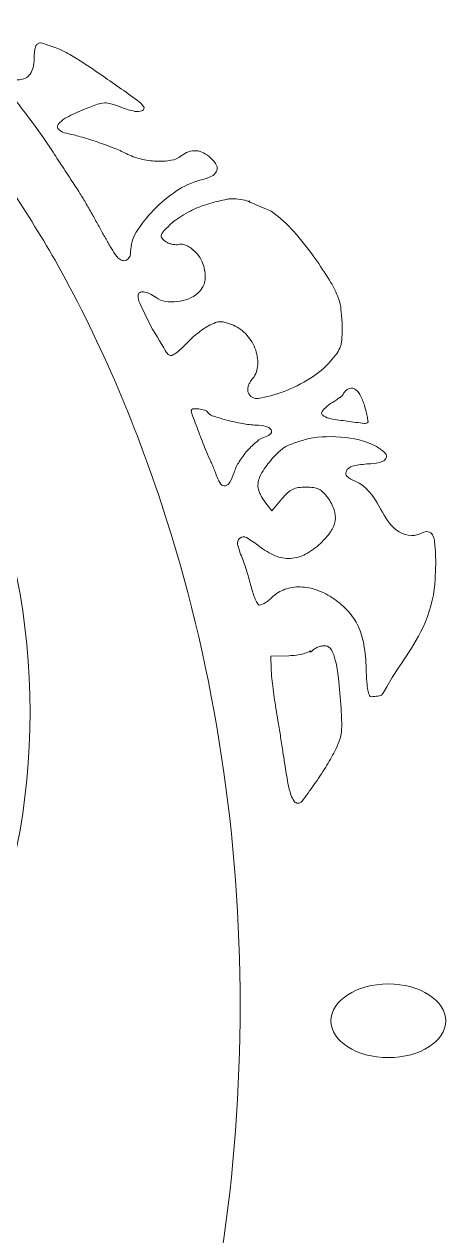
# Model space of a CAD drawing. Header units: millimetres. Extents: x 416 to 874, y -1963 to 60.
# Drawn here: x 769.9 to 844, y -282.4 to -69.7 of the extents above; entities that cross this region are included whole.
import ezdxf

# ---------------------------------------------------------------- set-up
doc = ezdxf.new("R2010")
doc.units = ezdxf.units.MM
doc.header["$MEASUREMENT"] = 0
doc.layers.add('Layer3', color=7, linetype='Continuous')

msp = doc.modelspace()

# ---------------------------------------------------------------- linework, layer by layer
at = {"layer": 'Layer3', "lineweight": 0}
for points, knots in [([(794.92, -327.15), (788.15, -348.52), (778.97, -368.09), (767.58, -385.52), (767, -384.7), (766.42, -383.89), (765.82, -383.08), (759.1, -374.08), (751.42, -366), (742.53, -359.1), (741.74, -358.48), (741.44, -357.88), (741.47, -356.9), (741.59, -352.61), (740.28, -348.78), (737.48, -345.49), (736.25, -344.05), (734.96, -342.65), (733.76, -341.18), (731.82, -338.81), (729.99, -336.35), (728, -334.02), (724.07, -329.4), (723.42, -323.88), (723.67, -318.18), (724.13, -307.72), (724.7, -297.26), (725.31, -286.8), (725.35, -286.05), (725.39, -285.29), (725.44, -284.54), (727.07, -283.24), (728.67, -281.9), (730.25, -280.51), (730.25, -280.51), (730.25, -280.5), (730.25, -280.49), (732.14, -278.83), (733.99, -277.11), (735.78, -275.31), (758.45, -252.65), (770.93, -222.51), (770.93, -190.46), (770.93, -158.4), (758.45, -128.27), (735.78, -105.6), (713.12, -82.94), (682.98, -70.45), (650.93, -70.45), (618.87, -70.45), (588.74, -82.94), (566.07, -105.6), (543.4, -128.27), (530.92, -158.4), (530.92, -190.46), (530.92, -217.43), (539.77, -243.03), (556.07, -263.98), (556.08, -263.98), (556.08, -263.98), (556.08, -263.98), (557.11, -265.31), (558.18, -266.63), (559.28, -267.92), (559.27, -267.94), (558.83, -268.86), (558.62, -269.3), (558.57, -269.41), (558.51, -269.53), (558.46, -269.64), (558.46, -269.64), (558.46, -269.64), (558.46, -269.64), (557.68, -271.27), (556.88, -272.89), (556.06, -274.5), (556.04, -274.55), (556.03, -274.6), (556.01, -274.65), (555.95, -274.79), (555.88, -274.91), (555.8, -275.02), (550.91, -284.6), (545.4, -293.82), (539.12, -302.61), (534.54, -309.01), (530.56, -315.84), (526.29, -322.47), (525.98, -322.95), (525.54, -323.4), (525.07, -323.73), (521.85, -326), (518.49, -328.09), (515.39, -330.51), (512.53, -332.75), (504.63, -340.41), (499.84, -344.88), (498.01, -340.36), (496.3, -335.74), (494.7, -331.03), (487.95, -311.16), (483.52, -290.33), (481.47, -268.85), (480.65, -259.97), (480.24, -251), (480.24, -241.94), (480.24, -212.38), (484.59, -183.71), (493.15, -156.72), (501.41, -130.66), (513.24, -107.26), (528.31, -87.18), (529.18, -86.02), (530.06, -84.87), (530.95, -83.74), (544.58, -66.57), (560.19, -52.8), (577.42, -42.75), (597.48, -31.06), (618.89, -24.93), (641.06, -24.53), (641.82, -24.52), (642.58, -24.51), (643.34, -24.51), (664.71, -24.51), (685.54, -29.87), (705.29, -40.47), (725.1, -51.09), (743.01, -66.5), (758.51, -86.26), (764.81, -94.3), (770.59, -102.9), (775.81, -112.01), (783.47, -125.82), (789.86, -140.77), (794.92, -156.72), (803.49, -183.71), (807.83, -212.38), (807.83, -241.94), (807.83, -271.49), (803.49, -300.17), (794.92, -327.15)], [0, 0, 0, 0, 1, 1, 1, 2, 2, 2, 3, 3, 3, 4, 4, 4, 5, 5, 5, 6, 6, 6, 7, 7, 7, 8, 8, 8, 9, 9, 9, 10, 10, 10, 11, 11, 11, 12, 12, 12, 13, 13, 13, 14, 14, 14, 15, 15, 15, 16, 16, 16, 17, 17, 17, 18, 18, 18, 19, 19, 19, 20, 20, 20, 21, 21, 21, 22, 22, 22, 23, 23, 23, 24, 24, 24, 25, 25, 25, 26, 26, 26, 27, 27, 27, 28, 28, 28, 29, 29, 29, 30, 30, 30, 31, 31, 31, 32, 32, 32, 33, 33, 33, 34, 34, 34, 35, 35, 35, 36, 36, 36, 37, 37, 37, 38, 38, 38, 39, 39, 39, 40, 40, 40, 41, 41, 41, 42, 42, 42, 43, 43, 43, 44, 44, 44, 45, 45, 45, 46, 46, 46, 47, 47, 47, 47]), ([(770.11, -79.21), (770.44, -79.04), (770.72, -78.8), (770.93, -78.49), (771.18, -78.15), (771.36, -77.76), (771.45, -77.35), (771.57, -76.86), (771.63, -76.36), (771.63, -75.86), (771.63, -75.58), (771.64, -75.31), (771.66, -75.04), (771.68, -74.79), (771.71, -74.53), (771.75, -74.28), (771.79, -74.07), (771.84, -73.87), (771.89, -73.67), (771.92, -73.56), (771.98, -73.46), (772.06, -73.37), (772.18, -73.26), (772.31, -73.16), (772.45, -73.07), (772.55, -73.01), (772.67, -72.99), (772.78, -73.01), (772.96, -73.03), (773.13, -73.08), (773.3, -73.13), (773.99, -73.37), (774.67, -73.61), (775.36, -73.85), (776.02, -74.09), (776.66, -74.37), (777.27, -74.71), (778.1, -75.16), (778.91, -75.65), (779.71, -76.16), (780.93, -76.94), (782.14, -77.75), (783.34, -78.58), (785.5, -80.08), (787.65, -81.59), (789.8, -83.11), (790.22, -83.4), (790.58, -83.77), (790.87, -84.19), (790.95, -84.31), (790.97, -84.46), (790.94, -84.59), (790.9, -84.73), (790.8, -84.84), (790.67, -84.9), (790.25, -85.09), (789.77, -85.14), (789.31, -85.04), (788.54, -84.87), (787.78, -84.64), (787.04, -84.36), (786.41, -84.12), (785.77, -83.9), (785.13, -83.71), (784.76, -83.59), (784.37, -83.55), (783.98, -83.57), (783.57, -83.59), (783.16, -83.67), (782.77, -83.8), (782, -84.08), (781.24, -84.37), (780.48, -84.67), (779.41, -85.11), (778.36, -85.59), (777.33, -86.11), (776.76, -86.4), (776.27, -86.82), (775.88, -87.32), (775.67, -87.61), (775.71, -88.01), (775.98, -88.25), (776.35, -88.58), (776.81, -88.8), (777.3, -88.89), (778.12, -89.05), (778.94, -89.25), (779.75, -89.48), (780.74, -89.77), (781.74, -90.07), (782.72, -90.41), (783.69, -90.74), (784.66, -91.09), (785.62, -91.47), (786.37, -91.76), (787.1, -92.09), (787.82, -92.46), (788.61, -92.86), (789.45, -93.17), (790.32, -93.38), (791.24, -93.61), (792.18, -93.74), (793.12, -93.78), (793.98, -93.82), (794.84, -93.77), (795.69, -93.63), (796.33, -93.52), (796.93, -93.26), (797.45, -92.87), (797.86, -92.56), (798.31, -92.32), (798.78, -92.14), (799.21, -91.98), (799.66, -91.92), (800.11, -91.95), (800.57, -91.98), (801.01, -92.11), (801.42, -92.33), (801.89, -92.57), (802.32, -92.88), (802.71, -93.25), (803.1, -93.61), (803.43, -94.04), (803.68, -94.51), (803.86, -94.83), (803.87, -95.22), (803.7, -95.55), (803.51, -95.94), (803.19, -96.25), (802.79, -96.43), (802.14, -96.72), (801.46, -96.96), (800.77, -97.14), (799.31, -97.53), (797.91, -98.16), (796.65, -99), (795.19, -99.98), (793.83, -101.11), (792.61, -102.37), (791.46, -103.56), (790.44, -104.86), (789.57, -106.26), (788.93, -107.28), (788.6, -108.46), (788.6, -109.66), (788.6, -109.98), (788.53, -110.3), (788.4, -110.59), (788.28, -110.84), (788.08, -111.04), (787.84, -111.15), (787.6, -111.26), (787.33, -111.28), (787.08, -111.19), (786.8, -111.1), (786.54, -110.93), (786.34, -110.72), (786.17, -110.53), (786.02, -110.34), (785.88, -110.13), (785.59, -109.67), (785.31, -109.21), (785.02, -108.74), (784.69, -108.19), (784.36, -107.63), (784.04, -107.07), (783.7, -106.47), (783.37, -105.86), (783.04, -105.25), (782.69, -104.6), (782.33, -103.96), (781.97, -103.32), (781.58, -102.64), (781.19, -101.96), (780.8, -101.28), (780.43, -100.66), (780.07, -100.05), (779.69, -99.44), (779.43, -99), (779.16, -98.58), (778.87, -98.15), (778.61, -97.76), (778.34, -97.36), (778.08, -96.97), (777.75, -96.47), (777.43, -95.97), (777.1, -95.47), (776.76, -94.96), (776.43, -94.45), (776.09, -93.93), (775.8, -93.48), (775.51, -93.03), (775.22, -92.58), (774.58, -91.6), (773.93, -90.63), (773.26, -89.67), (772.5, -88.59), (771.72, -87.52), (770.93, -86.45), (770.2, -85.47), (769.46, -84.51), (768.71, -83.55), (768.25, -82.97), (767.77, -82.41), (767.25, -81.88), (767.04, -81.66), (766.84, -81.44), (766.64, -81.2), (766.55, -81.09), (766.49, -80.95), (766.48, -80.81), (766.46, -80.68), (766.51, -80.56), (766.6, -80.47), (766.74, -80.33), (766.9, -80.21), (767.07, -80.1), (767.21, -80.01), (767.36, -79.93), (767.51, -79.86), (767.69, -79.79), (767.87, -79.72), (768.05, -79.66), (768.23, -79.61), (768.41, -79.56), (768.59, -79.53), (768.74, -79.49), (768.89, -79.48), (769.05, -79.48), (769.42, -79.47), (769.78, -79.38), (770.11, -79.21)], [0, 0, 0, 0, 1, 1, 1, 2, 2, 2, 3, 3, 3, 4, 4, 4, 5, 5, 5, 6, 6, 6, 7, 7, 7, 8, 8, 8, 9, 9, 9, 10, 10, 10, 11, 11, 11, 12, 12, 12, 13, 13, 13, 14, 14, 14, 15, 15, 15, 16, 16, 16, 17, 17, 17, 18, 18, 18, 19, 19, 19, 20, 20, 20, 21, 21, 21, 22, 22, 22, 23, 23, 23, 24, 24, 24, 25, 25, 25, 26, 26, 26, 27, 27, 27, 28, 28, 28, 29, 29, 29, 30, 30, 30, 31, 31, 31, 32, 32, 32, 33, 33, 33, 34, 34, 34, 35, 35, 35, 36, 36, 36, 37, 37, 37, 38, 38, 38, 39, 39, 39, 40, 40, 40, 41, 41, 41, 42, 42, 42, 43, 43, 43, 44, 44, 44, 45, 45, 45, 46, 46, 46, 47, 47, 47, 48, 48, 48, 49, 49, 49, 50, 50, 50, 51, 51, 51, 52, 52, 52, 53, 53, 53, 54, 54, 54, 55, 55, 55, 56, 56, 56, 57, 57, 57, 58, 58, 58, 59, 59, 59, 60, 60, 60, 61, 61, 61, 62, 62, 62, 63, 63, 63, 64, 64, 64, 65, 65, 65, 66, 66, 66, 67, 67, 67, 68, 68, 68, 69, 69, 69, 70, 70, 70, 71, 71, 71, 72, 72, 72, 73, 73, 73, 74, 74, 74, 75, 75, 75, 76, 76, 76, 77, 77, 77, 77]), ([(805.47, -100.47), (805.78, -100.42), (806.09, -100.38), (806.41, -100.38), (807.42, -100.37), (808.43, -100.53), (809.38, -100.86), (809.39, -100.8), (809.4, -100.75), (809.41, -100.69), (809.42, -100.7), (809.43, -100.71), (809.44, -100.71), (809.44, -100.71), (809.38, -100.86), (809.38, -100.86), (809.86, -101.14), (813.1, -102.4), (813.55, -102.73), (814.88, -103.73), (816.11, -104.85), (817.22, -106.09), (818.56, -107.6), (819.81, -109.17), (820.98, -110.82), (821.86, -112.07), (822.71, -113.35), (823.53, -114.66), (824.08, -115.53), (824.55, -116.46), (824.94, -117.42), (825.19, -118.04), (825.39, -118.69), (825.53, -119.35), (825.49, -119.37), (825.79, -122.17), (825.78, -123.14), (825.78, -123.84), (825.74, -124.53), (825.68, -125.23), (825.66, -125.48), (825.62, -125.73), (825.56, -125.97), (825.53, -126.07), (825.5, -126.17), (825.47, -126.27), (825.32, -126.69), (825.11, -127.09), (824.86, -127.45), (824.5, -127.95), (824.12, -128.44), (823.71, -128.9), (822.68, -130.07), (821.49, -131.07), (820.18, -131.89), (818.66, -132.83), (817.06, -133.62), (815.39, -134.25), (813.98, -134.79), (812.52, -135.18), (811.03, -135.41), (810.27, -135.54), (809.52, -135.1), (809.25, -134.38), (809.19, -134.22), (809.16, -134.05), (809.16, -133.87), (809.17, -133.67), (809.2, -133.47), (809.26, -133.27), (809.32, -133.06), (809.4, -132.85), (809.51, -132.66), (809.61, -132.47), (809.74, -132.29), (809.89, -132.12), (810.46, -131.49), (810.81, -130.69), (810.9, -129.84), (810.99, -128.87), (810.88, -127.89), (810.57, -126.97), (810.23, -125.99), (809.71, -125.08), (809.02, -124.3), (808.37, -123.55), (807.56, -122.97), (806.65, -122.58), (806.2, -122.39), (805.74, -122.23), (805.27, -122.08), (804.98, -121.98), (804.68, -121.94), (804.38, -121.95), (804.08, -121.95), (803.79, -122.01), (803.51, -122.12), (803.09, -122.29), (802.68, -122.47), (802.27, -122.68), (801.95, -122.85), (801.64, -123.04), (801.34, -123.25), (800.96, -123.52), (800.58, -123.8), (800.22, -124.1), (799.83, -124.41), (799.46, -124.73), (799.1, -125.06), (798.77, -125.36), (798.46, -125.68), (798.16, -126), (797.89, -126.3), (797.61, -126.57), (797.32, -126.84), (797.06, -127.07), (796.79, -127.28), (796.51, -127.48), (796.29, -127.63), (796.06, -127.76), (795.82, -127.87), (795.69, -127.93), (795.55, -127.92), (795.43, -127.85), (795.11, -127.65), (794.85, -127.36), (794.68, -127.03), (794.08, -125.86), (792.41, -123.26), (792.28, -122.99), (791.57, -121.56), (790.87, -120.12), (790.19, -118.67), (790, -118.27), (789.9, -117.83), (789.9, -117.38), (789.9, -117.17), (790.01, -116.98), (790.18, -116.87), (790.38, -116.75), (790.61, -116.69), (790.84, -116.72), (791.2, -116.76), (791.54, -116.86), (791.87, -117.02), (792.29, -117.22), (792.69, -117.46), (793.08, -117.73), (793.56, -118.07), (794.1, -118.29), (794.67, -118.38), (795.36, -118.49), (796.05, -118.5), (796.74, -118.43), (797.45, -118.35), (798.15, -118.18), (798.82, -117.92), (799.41, -117.69), (799.96, -117.36), (800.43, -116.93), (800.72, -116.67), (800.95, -116.36), (801.14, -116.03), (801.33, -115.75), (801.48, -115.45), (801.59, -115.13), (801.8, -114.5), (801.67, -112.89), (801.6, -112.96), (801.52, -112.44), (801.37, -111.92), (801.16, -111.44), (800.88, -110.8), (800.48, -110.22), (799.99, -109.73), (799.74, -109.48), (799.48, -109.26), (799.21, -109.05), (798.97, -108.87), (798.71, -108.71), (798.43, -108.59), (798.2, -108.48), (797.96, -108.4), (797.71, -108.36), (797.5, -108.32), (797.28, -108.33), (797.08, -108.38), (796.9, -108.43), (796.71, -108.45), (796.52, -108.44), (796.3, -108.43), (796.08, -108.4), (795.86, -108.35), (795.64, -108.3), (795.42, -108.23), (795.21, -108.14), (795.02, -108.06), (794.83, -107.95), (794.67, -107.83), (794.44, -107.66), (794.24, -107.47), (794.06, -107.26), (793.95, -107.13), (793.91, -106.95), (793.96, -106.79), (794.02, -106.58), (794.13, -106.38), (794.28, -106.21), (794.66, -105.79), (795.06, -105.38), (795.46, -104.97), (795.77, -104.65), (796.11, -104.37), (796.47, -104.11), (796.93, -103.79), (797.41, -103.48), (797.9, -103.19), (798.42, -102.88), (798.95, -102.59), (799.49, -102.33), (799.99, -102.09), (800.49, -101.88), (801.01, -101.69), (801.51, -101.51), (802.01, -101.35), (802.51, -101.2), (803.03, -101.04), (803.55, -100.9), (804.07, -100.78), (804.54, -100.66), (805, -100.56), (805.47, -100.47)], [0, 0, 0, 0, 1, 1, 1, 2, 2, 2, 3, 3, 3, 4, 4, 4, 5, 5, 5, 6, 6, 6, 7, 7, 7, 8, 8, 8, 9, 9, 9, 10, 10, 10, 11, 11, 11, 12, 12, 12, 13, 13, 13, 14, 14, 14, 15, 15, 15, 16, 16, 16, 17, 17, 17, 18, 18, 18, 19, 19, 19, 20, 20, 20, 21, 21, 21, 22, 22, 22, 23, 23, 23, 24, 24, 24, 25, 25, 25, 26, 26, 26, 27, 27, 27, 28, 28, 28, 29, 29, 29, 30, 30, 30, 31, 31, 31, 32, 32, 32, 33, 33, 33, 34, 34, 34, 35, 35, 35, 36, 36, 36, 37, 37, 37, 38, 38, 38, 39, 39, 39, 40, 40, 40, 41, 41, 41, 42, 42, 42, 43, 43, 43, 44, 44, 44, 45, 45, 45, 46, 46, 46, 47, 47, 47, 48, 48, 48, 49, 49, 49, 50, 50, 50, 51, 51, 51, 52, 52, 52, 53, 53, 53, 54, 54, 54, 55, 55, 55, 56, 56, 56, 57, 57, 57, 58, 58, 58, 59, 59, 59, 60, 60, 60, 61, 61, 61, 62, 62, 62, 63, 63, 63, 64, 64, 64, 65, 65, 65, 66, 66, 66, 67, 67, 67, 68, 68, 68, 69, 69, 69, 70, 70, 70, 71, 71, 71, 72, 72, 72, 73, 73, 73, 74, 74, 74, 75, 75, 75, 76, 76, 76, 77, 77, 77, 77]), ([(826.07, -134.43), (826.25, -134.21), (826.44, -134), (826.67, -133.84), (827.57, -133.23), (828.42, -133.94), (828.87, -134.73), (829.2, -135.33), (829.47, -135.96), (829.66, -136.61), (829.78, -137), (829.88, -137.38), (829.98, -137.77), (830.06, -138.11), (830.14, -138.45), (830.2, -138.79), (830.24, -139.04), (830.28, -139.29), (830.32, -139.55), (830.32, -139.55), (830.32, -139.55), (830.31, -139.56), (830.14, -139.73), (829.9, -139.82), (829.66, -139.79), (828.65, -139.68), (827.65, -139.56), (826.65, -139.42), (825.68, -139.29), (824.71, -139.14), (823.75, -138.97), (823.33, -138.9), (822.92, -138.74), (822.55, -138.51), (822.41, -138.42), (822.29, -138.31), (822.2, -138.17), (822.17, -138.12), (822.14, -138.05), (822.14, -137.98), (822.25, -137.64), (822.55, -137.29), (822.81, -137.04), (823.55, -136.3), (824.53, -135.95), (825.31, -135.27), (825.34, -135.25), (825.37, -135.24), (825.4, -135.23), (825.5, -135.17), (825.59, -135.1), (825.68, -135.01), (825.77, -134.92), (825.86, -134.81), (825.93, -134.7), (825.99, -134.61), (826.03, -134.52), (826.07, -134.43)], [0, 0, 0, 0, 1, 1, 1, 2, 2, 2, 3, 3, 3, 4, 4, 4, 5, 5, 5, 6, 6, 6, 7, 7, 7, 8, 8, 8, 9, 9, 9, 10, 10, 10, 11, 11, 11, 12, 12, 12, 13, 13, 13, 14, 14, 14, 15, 15, 15, 16, 16, 16, 17, 17, 17, 18, 18, 18, 19, 19, 19, 19]), ([(799.24, -137.56), (799.24, -137.4), (799.36, -137.28), (799.52, -137.26), (799.86, -137.24), (800.2, -137.24), (800.54, -137.27), (800.91, -137.3), (801.27, -137.37), (801.62, -137.46), (801.82, -137.51), (802, -137.64), (802.11, -137.82), (802.29, -138.12), (802.57, -138.34), (802.9, -138.45), (803.75, -138.73), (804.6, -138.98), (805.46, -139.21), (806.39, -139.46), (807.32, -139.67), (808.26, -139.83), (809.05, -139.98), (809.85, -140.06), (810.65, -140.1), (811.22, -140.12), (811.79, -140.2), (812.34, -140.33), (812.71, -140.41), (813.03, -140.62), (813.26, -140.91), (813.42, -141.11), (813.41, -141.39), (813.23, -141.57), (812.97, -141.83), (812.65, -142.02), (812.29, -142.14), (811.75, -142.31), (811.24, -142.59), (810.8, -142.96), (810.2, -143.45), (809.64, -143.99), (809.12, -144.58), (808.59, -145.19), (808.09, -145.84), (807.66, -146.53), (807.28, -147.12), (806.98, -147.76), (806.76, -148.42), (806.57, -149), (806.33, -149.56), (806.04, -150.09), (805.88, -150.41), (805.59, -150.64), (805.24, -150.73), (804.95, -150.81), (804.64, -150.7), (804.46, -150.46), (804.17, -150.09), (803.94, -149.67), (803.78, -149.22), (803.68, -148.96), (803.58, -148.69), (803.48, -148.42), (803.37, -148.13), (803.25, -147.83), (803.13, -147.54), (803.01, -147.26), (802.9, -146.98), (802.78, -146.7), (802.69, -146.49), (802.59, -146.28), (802.5, -146.07), (802.23, -145.51), (801.98, -144.94), (801.75, -144.36), (801.35, -143.36), (800.96, -142.35), (800.57, -141.34), (800.16, -140.26), (799.75, -139.17), (799.34, -138.09), (799.27, -137.92), (799.24, -137.74), (799.24, -137.56)], [0, 0, 0, 0, 1, 1, 1, 2, 2, 2, 3, 3, 3, 4, 4, 4, 5, 5, 5, 6, 6, 6, 7, 7, 7, 8, 8, 8, 9, 9, 9, 10, 10, 10, 11, 11, 11, 12, 12, 12, 13, 13, 13, 14, 14, 14, 15, 15, 15, 16, 16, 16, 17, 17, 17, 18, 18, 18, 19, 19, 19, 20, 20, 20, 21, 21, 21, 22, 22, 22, 23, 23, 23, 24, 24, 24, 25, 25, 25, 26, 26, 26, 27, 27, 27, 28, 28, 28, 28]), ([(831.56, -143.75), (832.15, -144.06), (832.7, -144.44), (833.2, -144.89), (833.43, -145.1), (833.56, -145.4), (833.56, -145.7), (833.45, -146.09), (833.17, -146.39), (832.79, -146.51), (832.14, -146.71), (831.47, -146.83), (830.79, -146.87), (829.84, -146.92), (828.9, -147.03), (827.97, -147.19), (827.46, -147.28), (826.99, -147.53), (826.62, -147.9), (826.51, -148.02), (826.45, -148.18), (826.46, -148.34), (826.4, -148.44), (826.38, -148.54), (826.38, -148.65), (826.39, -148.81), (826.46, -148.96), (826.58, -149.07), (827.01, -149.45), (827.5, -149.74), (828.03, -149.94), (829.99, -150.69), (831.31, -152.65), (832.28, -154.4), (833.03, -155.73), (833.74, -157.11), (834.86, -158.15), (835.97, -159.18), (837.61, -159.82), (839.04, -159.32), (839.74, -159.08), (840.46, -158.59), (841.13, -158.88), (841.76, -159.16), (841.93, -159.95), (842, -160.64), (842.09, -161.47), (842.15, -162.3), (842.19, -163.13), (842.22, -164.96), (842.15, -166.79), (841.97, -168.61), (841.96, -168.71), (841.95, -168.8), (841.94, -168.89), (841.57, -171.5), (840.81, -174.03), (839.53, -176.46), (838.53, -178.36), (837.35, -180.15), (836.18, -181.95), (835.98, -182.22), (835.79, -182.49), (835.59, -182.76), (835.25, -183.21), (832.83, -187.35), (832.76, -187.43), (832.73, -187.46), (832.28, -187.64), (832.08, -187.66), (831.7, -187.71), (831.32, -187.75), (830.93, -187.78), (830.77, -187.8), (830.62, -187.7), (830.56, -187.55), (830.44, -187.26), (830.35, -186.95), (830.29, -186.64), (830.19, -186.14), (830.13, -185.64), (830.1, -185.13), (830.04, -184.36), (830.01, -183.59), (829.99, -182.82), (829.94, -181.41), (829.81, -180), (829.57, -178.61), (829.39, -177.5), (829.05, -176.42), (828.58, -175.4), (828.14, -174.46), (827.57, -173.59), (826.87, -172.82), (826.1, -171.98), (825.25, -171.23), (824.31, -170.58), (823.4, -169.96), (822.42, -169.45), (821.38, -169.07), (820.43, -168.72), (819.43, -168.52), (818.41, -168.5), (817.48, -168.47), (816.56, -168.62), (815.69, -168.92), (814.86, -169.22), (814.1, -169.68), (813.46, -170.3), (813.23, -170.52), (812.99, -170.73), (812.74, -170.92), (812.52, -171.09), (812.28, -171.25), (812.03, -171.39), (811.84, -171.49), (811.64, -171.58), (811.43, -171.66), (811.31, -171.7), (811.19, -171.68), (811.08, -171.62), (810.96, -171.54), (810.86, -171.43), (810.8, -171.3), (810.66, -171.02), (810.53, -170.73), (810.41, -170.43), (810.27, -170.07), (810.14, -169.71), (810.02, -169.34), (809.89, -168.94), (809.77, -168.53), (809.67, -168.12), (809.56, -167.69), (809.44, -167.26), (809.32, -166.83), (809.2, -166.4), (809.07, -165.96), (808.94, -165.53), (808.82, -165.16), (808.7, -164.78), (808.57, -164.4), (808.49, -164.16), (808.4, -163.93), (808.31, -163.7), (807.94, -162.85), (807.64, -161.98), (807.4, -161.08), (807.29, -160.66), (807.44, -160.21), (807.78, -159.94), (808.13, -159.67), (808.6, -159.63), (808.98, -159.85), (809.77, -160.31), (810.53, -160.82), (811.24, -161.39), (812.08, -162.06), (813.01, -162.61), (814, -163.02), (814.85, -163.37), (815.77, -163.53), (816.69, -163.49), (817.61, -163.44), (818.52, -163.19), (819.34, -162.76), (820.29, -162.25), (821.18, -161.61), (821.96, -160.86), (822.62, -160.23), (823.22, -159.53), (823.75, -158.78), (824.15, -158.21), (824.41, -157.56), (824.52, -156.88), (824.62, -156.24), (824.56, -155.58), (824.34, -154.97), (824.07, -154.22), (823.7, -153.51), (823.24, -152.86), (823, -152.52), (822.73, -152.2), (822.44, -151.9), (822.22, -151.67), (821.96, -151.48), (821.67, -151.34), (821.38, -151.2), (821.06, -151.1), (820.73, -151.06), (820.29, -151), (819.85, -150.97), (819.4, -150.97), (818.95, -150.97), (818.5, -151), (818.05, -151.07), (817.71, -151.12), (817.37, -151.22), (817.05, -151.38), (816.73, -151.54), (816.43, -151.75), (816.16, -151.99), (815.8, -152.33), (815.47, -152.68), (815.16, -153.05), (815.16, -153.05), (813.41, -155.14), (813.41, -155.14), (813.41, -155.14), (812.19, -153.54), (812.19, -153.54), (812.02, -153.32), (811.86, -153.09), (811.72, -152.85), (811.57, -152.61), (811.44, -152.36), (811.32, -152.1), (811.22, -151.87), (811.12, -151.64), (811.04, -151.4), (810.99, -151.23), (810.96, -151.06), (810.95, -150.88), (810.94, -150.14), (811.13, -149.41), (811.48, -148.77), (811.97, -147.88), (812.55, -147.05), (813.21, -146.29), (813.92, -145.45), (814.72, -144.69), (815.59, -144.02), (816.15, -143.58), (818.64, -142.78), (819.25, -142.63), (822.85, -141.71), (828.22, -142.01), (831.56, -143.75)], [0, 0, 0, 0, 1, 1, 1, 2, 2, 2, 3, 3, 3, 4, 4, 4, 5, 5, 5, 6, 6, 6, 7, 7, 7, 8, 8, 8, 9, 9, 9, 10, 10, 10, 11, 11, 11, 12, 12, 12, 13, 13, 13, 14, 14, 14, 15, 15, 15, 16, 16, 16, 17, 17, 17, 18, 18, 18, 19, 19, 19, 20, 20, 20, 21, 21, 21, 22, 22, 22, 23, 23, 23, 24, 24, 24, 25, 25, 25, 26, 26, 26, 27, 27, 27, 28, 28, 28, 29, 29, 29, 30, 30, 30, 31, 31, 31, 32, 32, 32, 33, 33, 33, 34, 34, 34, 35, 35, 35, 36, 36, 36, 37, 37, 37, 38, 38, 38, 39, 39, 39, 40, 40, 40, 41, 41, 41, 42, 42, 42, 43, 43, 43, 44, 44, 44, 45, 45, 45, 46, 46, 46, 47, 47, 47, 48, 48, 48, 49, 49, 49, 50, 50, 50, 51, 51, 51, 52, 52, 52, 53, 53, 53, 54, 54, 54, 55, 55, 55, 56, 56, 56, 57, 57, 57, 58, 58, 58, 59, 59, 59, 60, 60, 60, 61, 61, 61, 62, 62, 62, 63, 63, 63, 64, 64, 64, 65, 65, 65, 66, 66, 66, 67, 67, 67, 68, 68, 68, 69, 69, 69, 70, 70, 70, 71, 71, 71, 72, 72, 72, 73, 73, 73, 74, 74, 74, 75, 75, 75, 76, 76, 76, 77, 77, 77, 78, 78, 78, 79, 79, 79, 79]), ([(825.58, -194.34), (825.55, -194.54), (825.51, -194.74), (825.46, -194.93), (825.4, -195.14), (825.34, -195.34), (825.26, -195.54), (825.03, -196.14), (824.77, -196.74), (824.47, -197.32), (823.98, -198.28), (823.44, -199.22), (822.87, -200.13), (822.21, -201.18), (821.53, -202.21), (820.81, -203.22), (820.13, -204.19), (819.44, -205.15), (818.73, -206.1), (818.56, -206.32), (818.3, -206.45), (818.02, -206.45), (817.74, -206.45), (817.49, -206.32), (817.33, -206.09), (817.1, -205.74), (816.91, -205.36), (816.77, -204.96), (816.55, -204.31), (816.37, -203.64), (816.24, -202.96), (816.04, -201.84), (815.85, -200.72), (815.68, -199.6), (815.56, -198.82), (815.44, -198.05), (815.32, -197.27), (815.18, -196.37), (815.04, -195.47), (814.9, -194.57), (814.76, -193.69), (814.62, -192.81), (814.48, -191.93), (814.36, -191.22), (814.25, -190.52), (814.13, -189.81), (814.02, -189.17), (813.92, -188.53), (813.83, -187.89), (813.74, -187.23), (813.65, -186.57), (813.57, -185.91), (813.49, -185.32), (813.43, -184.73), (813.37, -184.14), (813.33, -183.74), (813.3, -183.35), (813.29, -182.95), (813.29, -182.95), (813.21, -180.67), (813.21, -180.67), (813.21, -180.67), (816.37, -180.58), (816.37, -180.58), (816.83, -180.56), (817.3, -180.52), (817.75, -180.47), (818.16, -180.41), (818.57, -180.33), (818.97, -180.22), (819.3, -180.13), (819.63, -180.01), (819.95, -179.86), (820.03, -179.82), (820.1, -179.78), (820.18, -179.73), (820.19, -179.81), (820.19, -179.88), (820.2, -179.96), (820.3, -179.89), (820.4, -179.81), (820.49, -179.72), (820.65, -179.56), (820.82, -179.43), (821, -179.32), (821.2, -179.2), (821.41, -179.1), (821.63, -179.01), (821.85, -178.93), (822.07, -178.88), (822.29, -178.84), (822.48, -178.81), (822.68, -178.8), (822.87, -178.83), (823.29, -178.89), (823.66, -179.15), (823.86, -179.52), (824.17, -180.09), (824.41, -180.71), (824.56, -181.34), (824.82, -182.38), (825, -183.43), (825.11, -184.49), (825.29, -186.25), (825.44, -188.02), (825.56, -189.79), (825.63, -190.72), (825.67, -191.65), (825.69, -192.57), (825.7, -193.17), (825.66, -193.76), (825.58, -194.34)], [0, 0, 0, 0, 1, 1, 1, 2, 2, 2, 3, 3, 3, 4, 4, 4, 5, 5, 5, 6, 6, 6, 7, 7, 7, 8, 8, 8, 9, 9, 9, 10, 10, 10, 11, 11, 11, 12, 12, 12, 13, 13, 13, 14, 14, 14, 15, 15, 15, 16, 16, 16, 17, 17, 17, 18, 18, 18, 19, 19, 19, 20, 20, 20, 21, 21, 21, 22, 22, 22, 23, 23, 23, 24, 24, 24, 25, 25, 25, 26, 26, 26, 27, 27, 27, 28, 28, 28, 29, 29, 29, 30, 30, 30, 31, 31, 31, 32, 32, 32, 33, 33, 33, 34, 34, 34, 35, 35, 35, 36, 36, 36, 37, 37, 37, 37]), ([(833.87, -238.18), (839.45, -238.18), (843.97, -241.07), (843.97, -244.64), (843.97, -248.21), (839.45, -251.11), (833.87, -251.11), (828.3, -251.11), (823.78, -248.21), (823.78, -244.64), (823.78, -241.07), (828.3, -238.18), (833.87, -238.18)], [0, 0, 0, 0, 1, 1, 1, 2, 2, 2, 3, 3, 3, 4, 4, 4, 4])]:
    msp.add_open_spline(points, degree=3, knots=knots, dxfattribs=at)

doc.saveas('drawing.dxf')
